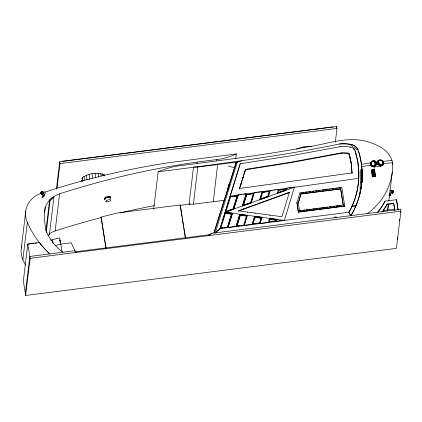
<?xml version="1.0" encoding="UTF-8"?>
<svg xmlns="http://www.w3.org/2000/svg" width="422" height="422" viewBox="0 0 422 422"><rect width="100%" height="100%" fill="white"/><g stroke="black" fill="none" stroke-linecap="round" stroke-linejoin="round"><path stroke-width="0.63" d="M360.483 182.431L361.823 182.468L362.013 169.728A91.279 85.545 6.8 0 1 362.044 179.645L361.907 181.624A91.279 85.545 6.8 0 1 360.04 193.36L361.939 181.502L362.013 169.728L360.673 169.691L360.04 193.36A89.279 83.667 6.8 0 1 350.94 215.631L348.741 212.735L350.582 209.386A86.626 81.177 6.8 0 0 358.505 168.199M361.939 181.502L362.203 175.499A89.279 83.667 6.8 0 0 358.674 151.704L358.136 149.984L356.674 147.668A9.537 8.936 6.8 0 0 351.057 144.477A39.014 36.561 6.8 0 0 339.467 143.992C279.538 156.377 218.796 164.026 158.144 171.828L153.687 208.98M361.823 182.468L362.007 180.352A83.872 78.597 6.8 0 0 362.013 169.728M21.306 248.141L25.763 210.989M25.61 265.28A100.526 94.206 6.8 0 1 23.901 261.819L22.872 259.472L27.33 222.32A23.521 22.044 6.8 0 1 40.048 193.719L41.214 193.334M25.367 293.585L29.825 256.434L74.515 250.758L76.472 252.414L74.515 250.758M76.029 251.707L208.452 234.88L211.902 233.297L400.599 209.323L400.9 211.195L396.443 248.347L25.663 295.453L30.12 258.301L27.826 243.974L39.315 242.513A112.041 104.999 6.8 0 0 49.685 253.912A100.526 94.206 6.8 0 1 28.358 224.673L27.33 222.32M44.526 213.026L45.228 207.16A23.774 22.282 6.8 0 1 59.602 193.814A800.55 750.226 6.8 0 1 108.844 179.608L121.309 176.528A800.55 750.226 6.8 0 1 197.116 162.074L216.977 159.553A61.992 58.094 6.8 0 0 236.341 153.914L235.792 158.477M45.924 230.771L49.596 200.133A26.734 25.051 6.8 0 1 53.441 196.826L53.895 197.296L49.437 234.447L47.997 235.687M46.225 232.538L50.054 200.603L53.895 197.296M56.421 189.109L59.708 161.737L336.672 126.547L336.972 128.415L335.332 142.103M57.039 188.37L60.008 163.604L59.708 161.737M49.437 234.447L48.984 233.978A23.774 22.282 6.8 0 1 55.145 230.966L59.602 193.814M60.14 241.368L59.766 240.593M60.198 240.883L59.808 240.245M60.662 241.959L60.299 241.284L60.699 242.112M185.543 238.156L180.231 204.987L117.569 212.952L101.095 217.066L105.922 248.199M180.231 204.987L181.935 216.623M196.958 163.377L197.116 162.074M241.811 160.777L237.639 162.011L197.913 167.059L193.524 167.022L189.067 204.169L193.455 204.211L197.812 166.437M216.824 160.856L216.977 159.553M213.321 201.69L217.678 163.915M232.422 213.416L228.001 227.616L232.448 213.184L225.047 212.182L294.424 187.262M227.848 189.758L228.381 185.321L228.539 184.82L229.183 185.005M227.991 189.367L228.539 184.82M225.501 213.115L231.53 214.165L225.501 213.115L220.859 228.117L222.658 227.891M228.798 187.41L228.946 186.144M226.018 211.596L233.16 208.784L237.19 195.84L230.612 196.752L226.018 211.596L232.538 209.233M230.612 196.752L237.19 195.84M231.557 213.933L227.453 227.284L231.53 214.165M233.16 208.784L237.159 196.072M240.223 163.736L219.894 229.104L240.223 163.736L289.36 156.045L340.807 146.576A35.664 33.422 6.8 0 1 349.643 146.946L351.099 147.236A6.182 5.792 6.8 0 1 355.292 151.213L356.891 157.221A86.626 81.177 6.8 0 1 350.635 208.922L348.799 212.271L219.952 228.64L215.209 232.881L237.539 161.389L237.639 162.011M278.335 189.494L270.323 190.38L268.439 196.678L259.762 199.822L262.284 191.493L254.239 192.611L251.111 202.956L242.402 206.115L246.2 193.724L238.156 194.843L233.714 209.265L225.016 212.414M236.083 226.361L239.854 214.191L236.083 226.361L228.028 227.384M240.313 215.12L236.964 226.071L240.313 215.12L246.432 215.948L240.282 215.352M245.361 170.282L245.472 169.354L290.652 162.227L341.44 152.843A28.965 27.14 6.8 0 1 348.619 153.144L348.941 153.197L350.344 158.461L351.278 163.288L352.08 173.352L351.225 163.752L350.286 158.925L348.883 153.661L348.561 153.608A28.965 27.14 6.8 0 0 341.387 153.307L290.6 162.692L245.419 169.818L239.432 188.977M243.399 205.298L246.696 194.521L253.279 193.608L246.67 194.753L243.399 205.298L249.94 202.929M243.631 209.191L243.679 208.816M244.217 225.332L247.318 215.199L244.217 225.332L252.187 224.319L254.688 216.196L252.187 224.319M247.703 212.461L247.751 212.092M251.111 202.956L254.239 192.611M252.388 205.662L252.345 206.031L260.996 202.898L261.039 202.523M255.067 213.458L255.115 213.089M255.141 217.13L261.192 218.185L255.141 217.13L253.068 224.029M259.762 199.822L262.284 191.493M260.759 199.01L267.886 196.204L269.363 191.377L262.779 192.29L260.759 199.01L267.263 196.652M262.779 192.29L269.363 191.377M267.886 196.204L269.336 191.609M270.323 190.38L262.252 191.725M269.669 199.754L269.711 199.384M269.916 215.468L269.964 215.099M269.99 219.139L276.051 220.2L269.99 219.139L269.167 221.983M225.047 212.182L284.375 220.458L294.451 187.03L286.406 188.149L285.768 190.401L277.133 193.308M278.093 192.727L285.214 189.926L285.446 189.146L278.863 190.058L278.093 192.727L285.182 190.158L285.446 189.146M278.863 190.058L285.42 189.378M278.335 196.615L278.378 196.241M276.347 221.249L276.964 219.218L276.347 221.249L284.402 220.226M285.768 190.401L286.406 188.149M286.997 193.476L287.039 193.102M298.412 212.182L296.946 202.607L298.412 212.182L344.79 206.063L298.444 211.95M301.007 193.825L298.285 202.94L301.007 193.825L340.67 188.787L343.239 205.219L340.67 188.787M299.926 192.923L341.794 187.373L344.763 206.295M300.844 210.604L299.541 210.768L343.265 204.987M336.519 127.85L336.672 126.547M340.016 147.104L340.074 146.64M341.118 153.328L341.176 152.864M348.873 154.288L348.941 153.197M350.392 147.547L350.445 147.083M355.482 151.946L355.424 152.411L355.24 151.677A6.182 5.792 6.8 0 0 355.034 151.129M370.585 162.95L361.443 164.343M370.943 165.197L361.691 166.606M371.328 170.62L372.462 170.224M371.36 170.361L372.325 176.85L373.428 176.707M374.388 170.293L375.279 175.948L372.637 176.238M373.839 166.104L375.179 164.306L374.757 161.695L375.132 161.647L374.747 161.811L375.163 164.422L373.839 166.104L373.412 166.11A2.564 2.4 6.8 0 1 371.698 165.192L371.17 163.303M376.429 162.433L375.506 162.322L375.87 164.575L374.156 166.943L380.808 165.867A3.239 3.033 6.8 0 0 383.334 164.01M375.749 164.242L375.506 162.322M374.641 170.198L375.638 176.428M375.838 164.807L377.221 164.174L380.776 166.099L378.339 164.258L377.221 164.174L374.156 166.943L375.87 164.575M375.005 175.916L374.087 168.99L371.93 169.913L373.016 176.164L375.005 175.916L374.103 170.309M377.178 162.338L378.159 161.99L378.492 164.469L378.159 161.99M378.355 161.236C379.357 161.193 377.627 161.547 378.74 160.866A2.564 2.4 6.8 0 1 382.337 161.299L382.865 163.187M378.434 161.658L377.685 161.753L377.991 161.209A2.901 2.717 6.8 0 1 382.59 161.199L383.187 162.517M378.492 164.469L380.808 165.867M382.875 163.071L382.701 163.794A2.564 2.4 6.8 0 1 381.346 165.102L380.934 165.202L379.151 163.805L380.95 165.086L381.356 164.981A2.564 2.4 6.8 0 0 382.717 163.678M381.477 165.392L380.871 165.551L381.483 165.371A2.901 2.717 6.8 0 0 383.018 163.894L383.202 163.208M383.081 161.362L392.006 160.455L392.639 162.67L392.713 166.505A66.607 62.419 6.8 0 1 367.493 213.532M383.44 163.609L392.639 162.67L392.407 164.627M398.173 210.003L396.522 199.69L384.933 201.162L384.88 201.626A65.616 61.491 6.8 0 1 381.599 207.218M383.846 210.905L383.899 210.441L394.765 209.059M382.648 211.443A68.944 64.613 6.8 0 0 386.7 205.197L387.132 204.042L393.726 203.204L394.828 210.077M387.855 209.106L388.483 203.895M388.794 201.289L392.312 171.96M389.037 195.571L390.819 195.207L390.556 192.891M394.77 210.541L393.726 203.204M396.522 199.69L398.015 209.824M27.826 243.974L23.331 280.888L25.663 295.453M377.875 164.153L378.128 162.222L375.48 162.554L376.044 164.548L374.156 166.943L376.551 164.322L376.804 162.386L377.875 164.153L380.776 166.099L378.945 164.796M370.463 163.546L370.69 162.549A3.239 3.033 6.8 0 1 376.229 161.842L376.461 162.201M370.822 163.377L371.007 162.67A2.901 2.717 6.8 0 1 375.422 161.536L375.881 161.958L375.126 162.08L375.517 164.511L374.008 166.421L373.375 166.421A2.901 2.717 6.8 0 1 371.439 165.366L370.822 163.356M371.154 163.419L371.334 162.697A2.564 2.4 6.8 0 1 374.646 161.383L375.132 161.647M377.083 162.707L377.31 161.705A3.239 3.033 6.8 0 1 382.854 161.004L383.524 162.454L383.308 164.242A3.239 3.033 6.8 0 1 379.114 165.899M296.919 202.84L299.958 192.69M277.106 193.54L278.367 189.262M276.083 219.968L275.793 220.912L269.199 221.75M276.051 220.2L275.766 221.144L273.968 221.371M246.432 215.948L243.636 225.227L236.99 225.839M253.279 193.608L250.531 202.713L243.425 205.066M261.223 217.952L259.688 222.958L253.094 223.797M259.662 223.191L261.192 218.185M242.428 205.883L246.2 193.724M245.472 169.354L239.49 188.513L352.138 172.888M240.345 186.355L241.5 182.647M242.465 179.556L243.431 176.465M244.591 172.756L245.166 170.899M233.741 209.032L238.156 194.843M213.885 233.049L236.315 162.18L214.028 232.886M355.762 206.121L356.062 205.451M387.132 204.042L386.758 204.733A68.944 64.613 6.8 0 1 381.957 211.976M42.089 197.77L43.297 195.892L43.091 194.605M43.429 197.264L44.336 195.855L44.025 193.925M41.957 196.953L42.96 195.713L42.727 194.284M104.508 175.177L104.181 174.724C97.123 171.838 87.855 173.384 81.905 178.047L82.406 181.165M351.057 144.477L350.645 144.968L357.524 150.074L357.935 149.583A9.553 8.952 6.8 0 0 351.057 144.477A37.795 35.422 6.8 0 0 339.467 143.992M393.162 191.783L393.773 191.055A1.319 0.876 83.7 0 0 392.523 190.765L391.452 191.382M378.339 161.352L378.724 160.982A2.564 2.4 6.8 0 1 380.607 160.502M334.393 217.736L335.284 216.987L336.276 216.861L336.376 217.483M215.209 232.881L219.424 229.484M211.902 233.297L208.89 235.592L208.452 234.88M296.444 149.182C301.018 147.03 306.203 146.16 311.236 146.476M372.225 170.113L374.029 169.444L372.225 170.113L373.122 175.721L374.926 175.051L373.122 175.721M372.673 171.569L374.251 170.841M372.895 172.973L374.478 172.245M373.122 174.37L374.704 173.648M372.927 176.143L375.084 175.22M238.166 211.169L251.765 206.242M261.614 202.671L289.328 192.627M44.711 192.179L49.263 190.675A749.208 702.108 6.8 0 1 107.304 174.613L122.027 171.295A749.208 702.108 6.8 0 1 166.611 163.04L236.341 153.914M50.55 240.197L59.676 237.892L62.066 251.48M55.287 245.662L60.673 244.122L71.223 242.782L75.069 251.09M389.084 195.191L390.867 194.827M230.085 196.188L239.364 194.901M240.603 194.732L241.838 194.558M243.694 194.299L254.213 192.843M255.447 192.669L257.304 192.411M258.544 192.242L260.4 191.984M270.913 190.522L272.153 190.354M274.01 190.095L275.244 189.921M277.101 189.668L287.619 188.207M288.854 188.038L290.711 187.779M291.95 187.605L358.758 178.337M179.698 205.445L190.29 204.005M62.678 161.23L333.021 126.88M60.008 163.604L336.972 128.415M371.93 169.913L373.011 169.813M372.615 170.567L371.735 170.678L372.631 176.285M372.357 176.591L375.67 176.169M193.455 204.211L224.214 200.302M301.888 192.669L303.851 192.421M305.159 192.258L307.121 192.005M309.078 191.757L310.386 191.593M312.349 191.34L313.657 191.177M315.619 190.929L316.927 190.76M318.884 190.512L320.192 190.343M322.155 190.095L324.117 189.847M325.425 189.678L327.382 189.431M328.691 189.267L329.999 189.098M331.961 188.85L333.269 188.687M335.232 188.434L337.189 188.186M338.497 188.022L340.459 187.769M300.981 194.057L340.644 189.019M28.464 244.122L30.368 243.879M31.634 243.716L33.544 243.473M34.81 243.315L36.719 243.072M302.801 210.356L304.758 210.103M306.061 209.94L308.018 209.692M309.321 209.528L311.278 209.275M312.581 209.112L314.538 208.864M315.846 208.695L317.803 208.447M319.106 208.283L321.063 208.035M322.366 207.867L324.323 207.619M325.626 207.455L327.583 207.207M329.54 206.959L330.843 206.791M332.8 206.543L334.757 206.295M336.065 206.126L338.017 205.878M339.325 205.714L340.628 205.546M352.043 205.957L355.292 205.546A0.67 0.628 6.8 0 1 356.126 205.139L355.677 206.305L351.315 206.685M387.074 204.506L393.668 203.668M220.885 227.885L227.479 227.052M224.457 227.664L226.25 227.432M237.57 225.997L239.39 225.765M241.21 225.533L243.03 225.301M254.266 223.876L256.064 223.644M257.863 223.417L259.061 223.264M270.966 221.75L272.77 221.524M30.12 258.301L400.9 211.195M389.728 190.876L392.117 190.612M43.297 195.892L44.336 195.855M373.85 165.988L373.428 165.994A2.564 2.4 6.8 0 1 371.713 165.076L371.181 163.931M239.828 214.423L247.292 215.431M254.656 216.428L262.109 217.203L260.216 223.528L268.265 222.505L269.537 218.211L276.938 219.451M228.138 165.957L234.98 167.951M228.381 185.321L229.025 185.511M374.636 161.499L375.121 161.763M43.076 192.448A1.319 1.208 88.4 0 0 40.987 192.501A1.319 1.208 88.4 0 0 42.084 194.452A1.319 1.208 88.4 0 0 43.076 192.448L42.179 191.989A1.319 1.208 88.4 0 0 40.544 192.516L40.844 193.165M380.871 165.551L378.824 164.089L378.439 161.637M49.596 200.133L50.054 200.603M81.968 180.669L81.646 180.215L81.847 181.46M348.799 212.271L350.94 215.631A89.976 84.321 6.8 0 0 358.674 151.704M376.202 162.074L376.64 162.76M375.48 162.554L376.551 164.322M382.849 162.56L382.321 161.415A2.564 2.4 6.8 0 0 381.256 160.661M370.838 164.063L371.049 164.749M370.505 164.105L371.175 165.556A3.239 3.033 6.8 0 0 374.182 166.711M355.582 152.996L356.674 157.1M349.321 155.987L349.928 158.255M376.804 162.386L377.221 164.174M350.582 161.199L350.819 162.407M399.56 219.466L399.755 220.711M390.614 193.92L390.819 195.207M397.387 237.581L397.587 238.826M397.329 238.045L397.529 239.29M389.685 193.002L389.87 194.816L389.638 193.381M378.729 161.188L379.135 163.921M373.998 168.969L374.994 175.199M373.802 169.391L374.704 174.998M372.447 170.166L373.343 175.774M372.019 169.934L373.016 176.164M303.898 146.861L304.098 148.111M298.312 202.708L299.541 210.768M182.14 217.926L183.185 224.43M183.391 225.728L183.602 227.031M183.807 228.328L185.369 238.087M104.181 174.724L104.382 175.969M102.752 173.98L103.052 175.853M100.663 173.495L101.064 175.985M98.057 173.294L98.658 177.029M95.114 173.389L95.81 177.752M101.095 217.066L106.096 248.268M92.028 173.785L92.724 178.142M89.016 174.444L89.812 179.424M86.278 175.32L86.974 179.682M84.004 176.364L84.606 180.104M82.348 177.498L82.949 181.233M52.492 239.949L53.014 243.204M351.468 166.653L351.621 167.872M400.694 211.142L400.763 212.356M383.508 163.478L382.823 161.236A3.239 3.033 6.8 0 0 382.216 160.677M383.187 162.496L383.197 163.23M370.49 163.314L370.479 164.337L371.144 165.788A3.239 3.033 6.8 0 0 375.691 166.337M55.145 230.966A800.55 750.226 6.8 0 1 101.28 217.557M119.975 212.941A800.55 750.226 6.8 0 1 154.552 205.588M381.266 207.708A65.616 61.491 6.8 0 1 380.248 209.164M379.9 209.639A65.616 61.491 6.8 0 1 377.706 212.445M384.933 201.162A65.616 61.491 6.8 0 1 377.379 212.435M383.899 210.441A69.978 65.579 6.8 0 1 383.334 211.475M104.403 198.957A3.35 1.087 -16.5 0 1 107.352 196.62A3.35 1.087 -16.5 0 1 110.369 197.38M105.009 199.712A3.35 1.087 -16.5 0 1 105.358 198.103A3.35 1.087 -16.5 0 1 109.72 196.947A3.35 1.087 -16.5 0 1 110.131 198.356M105.178 199.326A2.68 0.865 -16.5 0 1 107.536 197.454A2.68 0.865 -16.5 0 1 109.952 198.06M22.872 259.472A23.521 22.044 6.8 0 1 21.754 245.884M388.24 204.264A66.607 62.419 6.8 0 1 387.697 210.314M45.228 207.16A69.203 64.851 6.8 0 0 46.209 231.024A52.033 48.762 6.8 0 0 62.931 252.229M392.006 160.455A25.731 24.117 6.8 0 0 380.649 147.172A55.952 52.434 6.8 0 0 367.441 141.708C346.626 135.583 325.731 144.762 305.132 147.325C262.837 155.222 220.131 160.518 177.477 166.015A81.425 76.303 6.8 0 0 158.144 171.828M370.664 162.781A3.239 3.033 6.8 0 1 371.07 162.09M373.19 160.924A3.239 3.033 6.8 0 1 374.034 160.919M374.857 161.125A3.239 3.033 6.8 0 1 375.596 161.52M377.284 161.937A3.239 3.033 6.8 0 1 378.281 160.687M379.816 160.08A3.239 3.033 6.8 0 1 380.66 160.08M371.318 162.813A2.564 2.4 6.8 0 1 373.987 161.341M372.911 172.181A0.67 0.628 6.8 0 1 372.895 171.184M373.676 175.167A0.738 0.691 6.8 0 1 373.301 173.938M356.833 157.686A86.626 81.177 6.8 0 1 358.447 167.608M353.214 148.802A6.182 5.792 6.8 0 1 354.454 150.1M43.656 191.815A1.319 1.208 88.4 0 1 45.196 192.875A1.319 1.208 88.4 0 1 44.041 194.4M42.073 194.236A1.145 1.044 88.4 0 1 41.599 193.956M41.767 192.152A1.145 1.044 88.4 0 1 43.033 192.3M391.226 192.643A1.145 0.76 83.7 0 1 391.036 191.794M391.463 190.913A1.145 0.76 83.7 0 1 392.049 190.934M392.138 193.039A1.145 0.76 83.7 0 1 391.753 193.097M42.031 193.081L42.422 193.181L42.031 193.081M59.829 240.071L59.745 240.767L60.657 242.46L60.742 241.764L59.829 240.071M289.376 192.258L281.965 216.723L238.214 210.8L289.376 192.258M106.719 201.911A2.68 0.865 -16.5 0 0 110.838 200.223A2.68 0.865 -16.5 0 0 107.272 200.218A2.68 0.865 -16.5 0 0 106.719 201.911M374.356 175.141A0.67 0.485 -76.9 0 0 374.182 174.059A0.67 0.485 -76.9 0 0 373.533 174.935A0.67 0.485 -76.9 0 0 374.356 175.141M374.129 173.737A0.67 0.485 -76.9 0 0 373.955 172.656A0.67 0.485 -76.9 0 0 373.312 173.532A0.67 0.485 -76.9 0 0 374.129 173.737M373.903 172.334A0.67 0.485 -76.9 0 0 373.734 171.258A0.67 0.485 -76.9 0 0 373.085 172.129A0.67 0.485 -76.9 0 0 373.903 172.334M373.681 170.931A0.67 0.485 -76.9 0 0 373.507 169.855A0.67 0.485 -76.9 0 0 372.863 170.731A0.67 0.485 -76.9 0 0 373.681 170.931M373.591 170.91A0.67 0.485 -76.9 0 0 373.417 169.834A0.67 0.485 -76.9 0 0 372.774 170.71A0.67 0.485 -76.9 0 0 373.591 170.91M373.813 172.313A0.67 0.485 -76.9 0 0 373.644 171.237A0.67 0.485 -76.9 0 0 372.995 172.113A0.67 0.485 -76.9 0 0 373.813 172.313M374.04 173.716A0.67 0.485 -76.9 0 0 373.866 172.635A0.67 0.485 -76.9 0 0 373.222 173.511A0.67 0.485 -76.9 0 0 374.04 173.716M374.267 175.119A0.67 0.485 -76.9 0 0 374.092 174.038A0.67 0.485 -76.9 0 0 373.444 174.914A0.67 0.485 -76.9 0 0 374.267 175.119M41.219 192.585A1.145 1.044 88.4 0 0 42.168 194.273A1.145 1.044 88.4 0 0 43.028 192.537A1.145 1.044 88.4 0 0 41.219 192.585M391.558 191.092A1.319 0.876 83.7 0 0 392.233 193.218A1.319 0.876 83.7 0 0 393.082 191.451A1.319 0.876 83.7 0 0 391.558 191.092M391.653 191.203A1.145 0.76 83.7 0 0 392.238 193.044A1.145 0.76 83.7 0 0 392.977 191.514A1.145 0.76 83.7 0 0 391.653 191.203M391.489 191.219A1.145 0.76 83.7 0 0 392.075 193.065A1.145 0.76 83.7 0 0 392.813 191.53A1.145 0.76 83.7 0 0 391.489 191.219"/></g></svg>
